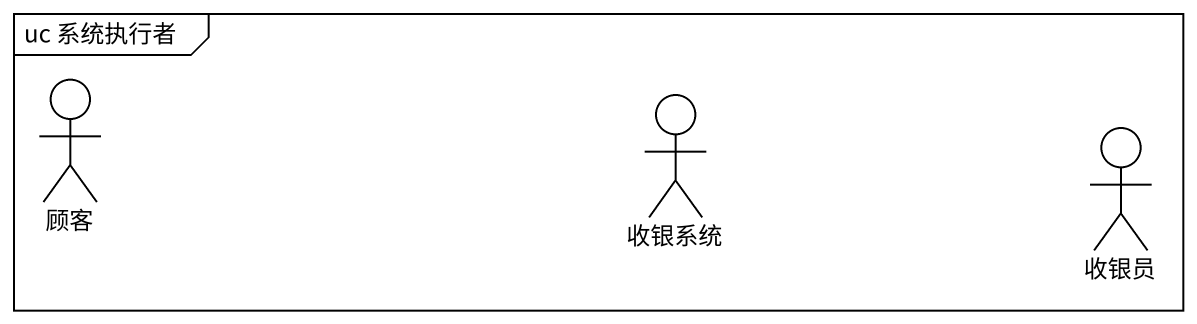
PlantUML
@startuml
mainframe uc 系统执行者
actor 顾客
actor 收银系统
actor 收银员
@enduml
